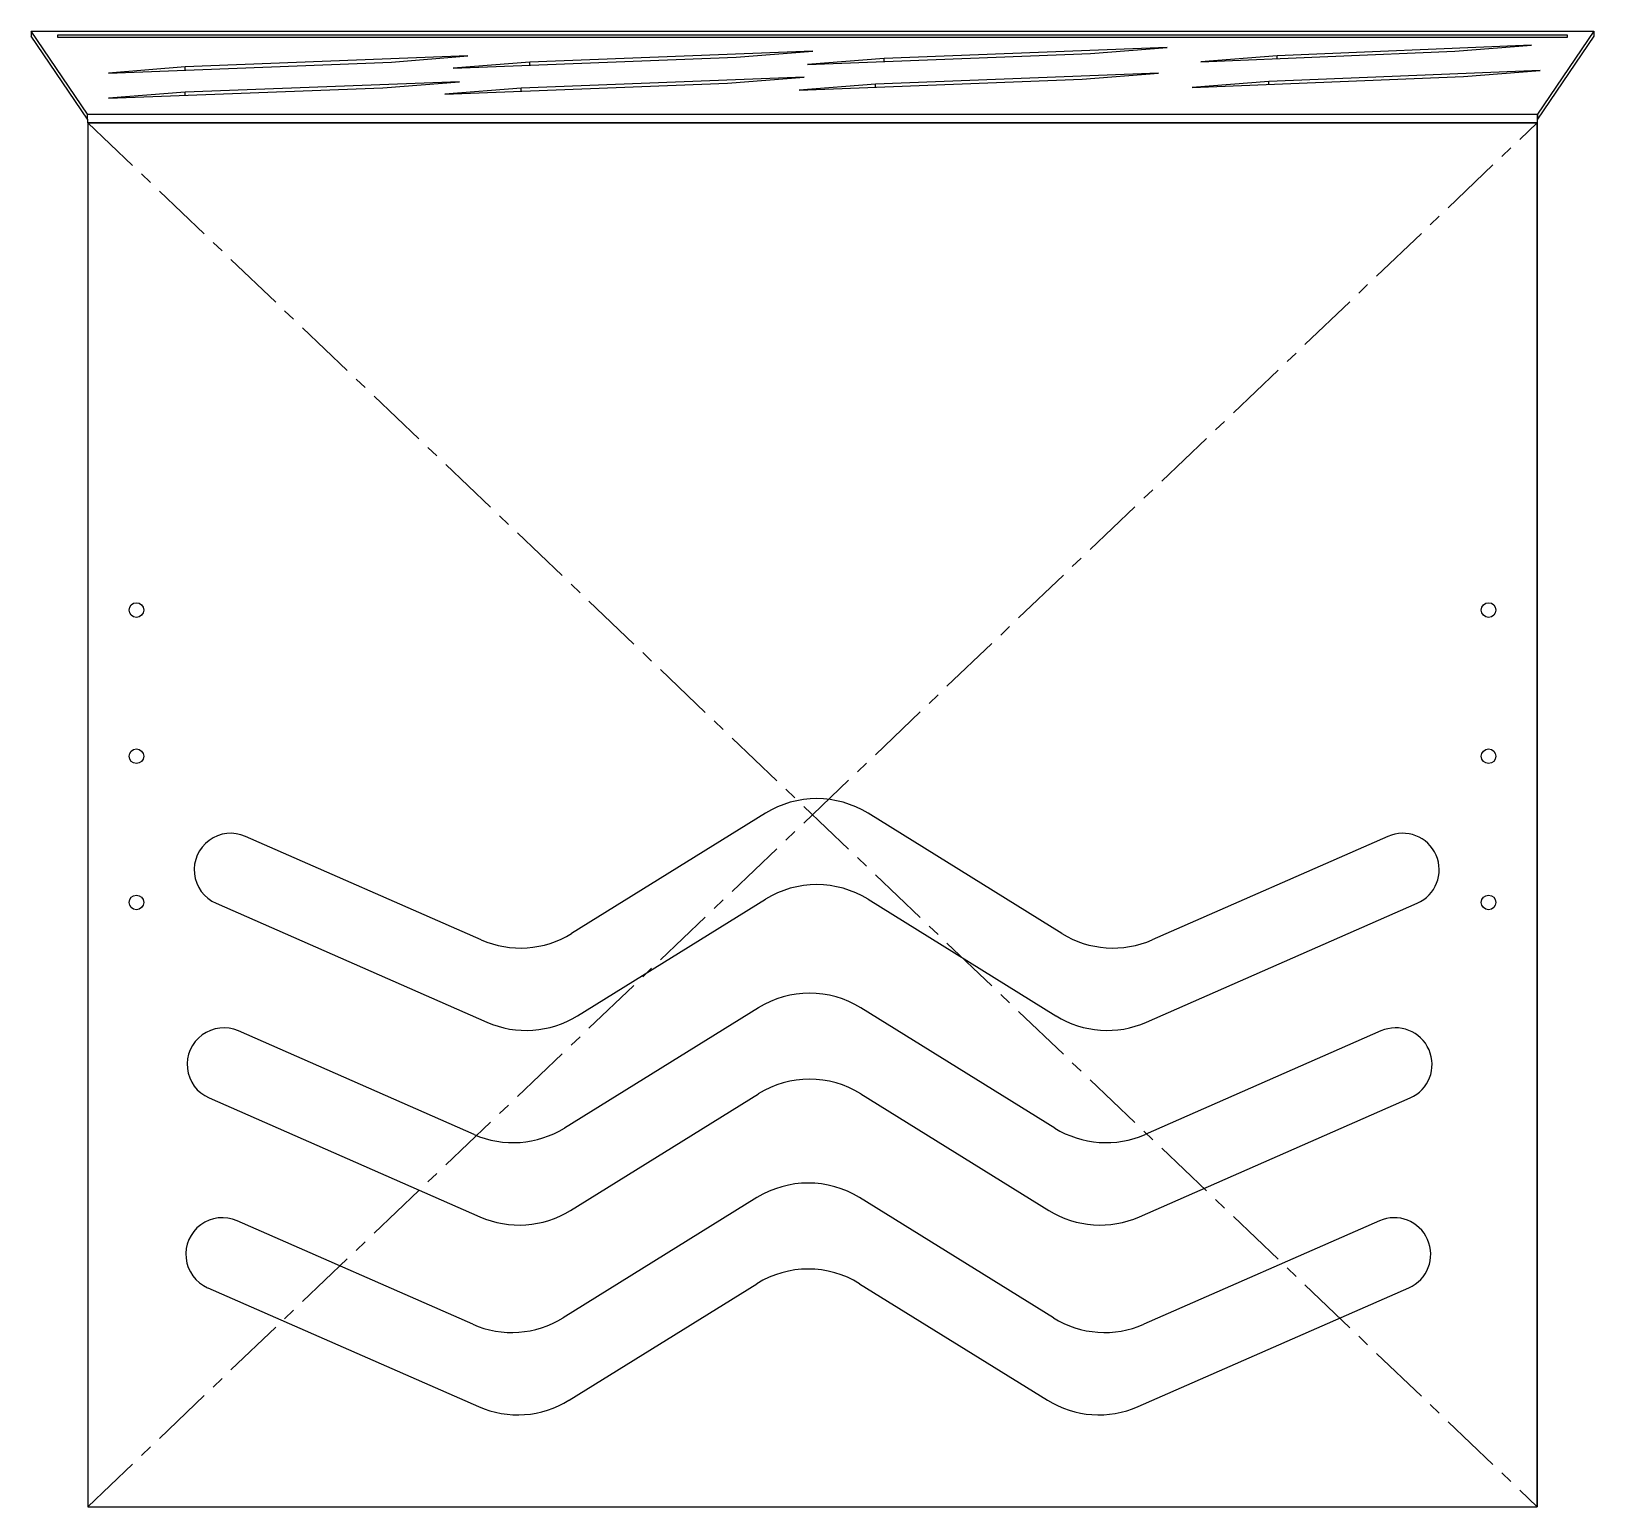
# Model space of a CAD drawing. Header units: millimetres. Extents: x -160 to 160, y -142 to 161.
import ezdxf

# ---------------------------------------------------------------- set-up
doc = ezdxf.new("R2010")
doc.units = ezdxf.units.MM
doc.header["$PDSIZE"] = -1
doc.linetypes.add('CENTERX2', pattern=[20.32, 12.7, -2.54, 2.54, -2.54])

msp = doc.modelspace()

# ---------------------------------------------------------------- linework, layer by layer
at = {"color": 7, "linetype": 'Continuous', "lineweight": 25}
for p, q in [((-160.39, 160.76), (160.39, 160.76)), ((-148.84, 143.73), (-160.39, 160.76)), ((-160.39, 160.76), (-160.39, 159.77)), ((160.39, 160.76), (148.84, 143.73)), ((160.39, 160.76), (160.39, 159.77)), ((-148.84, 142.73), (-160.39, 159.77)), ((155, 159.98), (-155, 159.98)), ((-155, 159.98), (-155, 159.52)), ((-155, 159.52), (155, 159.52)), ((72.78, 157.46), (14.7, 155.2)), ((57.07, 156.21), (72.78, 157.46)), ((147.61, 157.93), (95.42, 155.75)), ((131.89, 156.68), (147.61, 157.93)), ((160.39, 159.77), (148.84, 142.73)), ((155, 159.52), (155, 159.98)), ((-144.54, 152.19), (-86.45, 154.45)), ((-70.73, 155.7), (-128.82, 153.44)), ((-86.45, 154.45), (-70.73, 155.7)), ((-73.77, 153.16), (-15.68, 155.42)), ((-58.05, 154.4), (-73.77, 153.16)), ((0.04, 156.66), (-58.05, 154.4)), ((-58.05, 153.77), (-58.05, 154.4)), ((-15.68, 155.42), (0.04, 156.66)), ((-1.02, 153.95), (57.07, 156.21)), ((14.7, 155.2), (-1.02, 153.95)), ((14.7, 154.56), (14.7, 155.2)), ((79.7, 154.5), (131.89, 156.68)), ((95.42, 155.75), (79.7, 154.5)), ((95.42, 155.16), (95.42, 155.75)), ((-128.82, 153.44), (-144.54, 152.19)), ((-128.82, 152.81), (-128.82, 153.44)), ((-1.7, 151.37), (-59.79, 149.11)), ((-17.42, 150.13), (-1.7, 151.37)), ((-2.76, 148.66), (55.33, 150.92)), ((71.04, 152.17), (12.96, 149.91)), ((55.33, 150.92), (71.04, 152.17)), ((77.96, 149.21), (133.64, 151.47)), ((149.36, 152.72), (93.68, 150.46)), ((133.64, 151.47), (149.36, 152.72)), ((-144.54, 147), (-88.19, 149.16)), ((-128.82, 148.25), (-144.54, 147)), ((-72.47, 150.41), (-128.82, 148.25)), ((-128.82, 147.61), (-128.82, 148.25)), ((-88.19, 149.16), (-72.47, 150.41)), ((-75.51, 147.87), (-17.42, 150.13)), ((-59.79, 149.11), (-75.51, 147.87)), ((-59.79, 148.48), (-59.79, 149.11)), ((12.96, 149.91), (-2.76, 148.66)), ((12.96, 149.27), (12.96, 149.91)), ((93.68, 150.46), (77.96, 149.21)), ((93.68, 149.85), (93.68, 150.46)), ((-148.84, 142.73), (-148.84, 143.73)), ((-148.84, 143.73), (148.84, 143.73)), ((148.79, 142), (-148.79, 142)), ((-148.79, 142), (-148.79, -142)), ((148.79, -142), (148.79, 142)), ((148.84, 142.73), (148.84, 143.73)), ((-9.67, 0.3), (-49.46, -24.36)), ((51.19, -24.36), (11.4, 0.3)), ((-68.03, -25.67), (-116.41, -4.44)), ((118.14, -4.44), (69.76, -25.67)), ((-122.44, -18.17), (-66.84, -42.58)), ((-48.26, -41.26), (-9.67, -17.35)), ((11.4, -17.35), (49.99, -41.26)), ((68.56, -42.58), (124.17, -18.17)), ((-11.12, -39.63), (-50.91, -64.29)), ((49.74, -64.29), (9.95, -39.63)), ((-69.48, -65.6), (-117.86, -44.37)), ((116.69, -44.37), (68.31, -65.6)), ((-49.71, -81.2), (-11.12, -57.28)), ((9.95, -57.28), (48.54, -81.2)), ((-123.89, -58.11), (-68.29, -82.51)), ((67.11, -82.51), (122.72, -58.11)), ((-11.4, -78.58), (-51.19, -103.24)), ((49.46, -103.24), (9.67, -78.58)), ((-69.76, -104.56), (-118.14, -83.32)), ((116.41, -83.32), (68.03, -104.56)), ((-49.99, -120.15), (-11.4, -96.23)), ((9.67, -96.23), (48.26, -120.15)), ((-124.17, -97.06), (-68.57, -121.46)), ((66.83, -121.46), (122.44, -97.06)), ((-148.79, -142), (148.79, -142))]:
    msp.add_line(p, q, dxfattribs=at)
at = {"color": 7, "linetype": 'Continuous'}
for p, q in [((-148.79, 142), (148.79, 142)), ((-148.79, 142), (-148.79, -142)), ((148.79, 142), (148.79, -142)), ((-148.79, -142), (148.79, -142))]:
    msp.add_line(p, q, dxfattribs=at)
at = {"color": 7, "linetype": 'CENTERX2'}
for p, q in [((-148.79, 142), (148.79, -142)), ((-148.79, -142), (148.79, 142))]:
    msp.add_line(p, q, dxfattribs=at)
at = {"color": 7, "linetype": 'Continuous', "lineweight": 25}
for centre in [(-138.79, 42), (138.79, 42), (-138.79, 12), (138.79, 12), (-138.79, -18), (138.79, -18)]:
    msp.add_circle(centre, 1.5, dxfattribs=at)
for centre, radius, start, end in [((0.86, -16.7), 20, 58.2127, 121.7873), ((-119.43, -11.31), 7.5, 66.3058, 246.3058), ((121.15, -11.31), 7.5, 293.6942, 113.6942), ((0.86, -34.35), 20, 58.2127, 121.7873), ((-59.99, -7.36), 20, 246.3058, 301.7873), ((61.72, -7.36), 20, 238.2127, 293.6942), ((-0.59, -56.63), 20, 58.2127, 121.7873), ((-58.8, -24.26), 20, 246.3058, 301.7873), ((60.53, -24.26), 20, 238.2127, 293.6942), ((-120.88, -51.24), 7.5, 66.3058, 246.3058), ((119.7, -51.24), 7.5, 293.6942, 113.6942), ((-0.59, -74.28), 20, 58.2127, 121.7873), ((-61.45, -47.29), 20, 246.3058, 301.7873), ((60.27, -47.29), 20, 238.2127, 293.6942), ((-0.87, -95.58), 20, 58.2127, 121.7873), ((-121.16, -90.19), 7.5, 66.3058, 246.3058), ((-60.25, -64.2), 20, 246.3058, 301.7873), ((59.07, -64.2), 20, 238.2127, 293.6942), ((119.42, -90.19), 7.5, 293.6942, 113.6942), ((-0.87, -113.23), 20, 58.2127, 121.7873), ((-61.73, -86.24), 20, 246.3058, 301.7873), ((59.99, -86.24), 20, 238.2127, 293.6942), ((-60.53, -103.15), 20, 246.3058, 301.7873), ((58.79, -103.15), 20, 238.2127, 293.6942)]:
    msp.add_arc(centre, radius, start, end, dxfattribs=at)
for points in [[(-148.79, 142), (-148.79, 142.21), (-148.8, 142.42), (-148.81, 142.82), (-148.81, 143), (-148.82, 143.31), (-148.82, 143.44), (-148.83, 143.64), (-148.84, 143.7), (-148.84, 143.73)], [(148.84, 143.73), (148.84, 143.7), (148.83, 143.64), (148.82, 143.44), (148.82, 143.31), (148.81, 143), (148.81, 142.82), (148.8, 142.42), (148.79, 142.21), (148.79, 142)]]:
    msp.add_open_spline(points, degree=3, knots=[0, 0, 0, 0, 0.25, 0.25, 0.5, 0.5, 0.75, 0.75, 1, 1, 1, 1], dxfattribs=at)
at = {"color": 7, "linetype": 'Continuous'}
msp.add_point((0, 0), dxfattribs=at)

doc.saveas('drawing.dxf')
